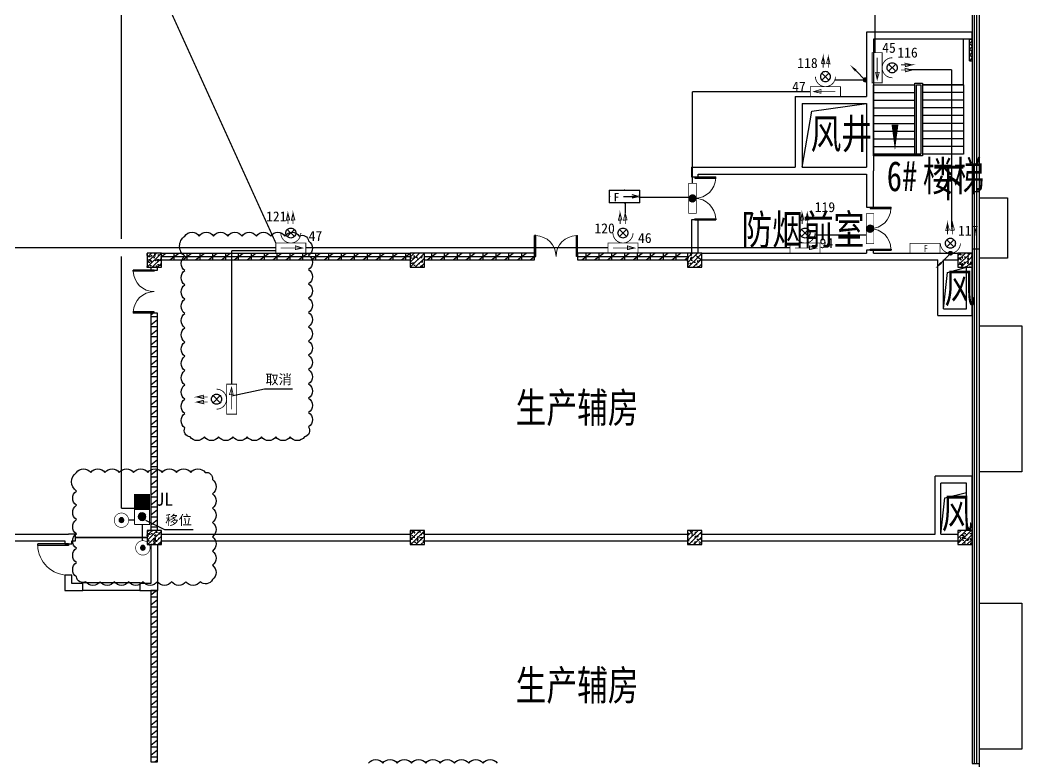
# Model space of a CAD drawing. Header units: millimetres. Extents: x -633009578 to 5705885, y -633235091 to 2571734.
# Drawn here: x 3130629 to 3165660, y 1886350 to 1912298 of the extents above; entities that cross this region are included whole.
import ezdxf
from ezdxf.enums import TextEntityAlignment as Align

# ---------------------------------------------------------------- set-up
doc = ezdxf.new("R2010")
doc.units = ezdxf.units.MM
doc.header["$LTSCALE"] = 1000
doc.header["$MEASUREMENT"] = 0
doc.linetypes.add('__DASH', pattern=[0.35, 0.25, -0.1])
doc.linetypes.add('DASH', pattern=[0.35, 0.25, -0.1])
doc.layers.get('0').update_dxf_attribs({"color": 9})
for name, color, linetype in [('000000000000电气', 7, 'Continuous'), ('A-COLUM(柱)', 255, 'Continuous'), ('A-DOOR(门）', 4, 'Continuous'), ('A-F-AREA(计算)', 5, 'Continuous'), ('A-FLOR(看线)', 8, 'Continuous'), ('A-HATH(填充)', 8, 'Continuous'), ('A-OTHER(其它)', 192, 'Continuous'), ('A-STAR(楼梯)', 51, 'Continuous'), ('A-TEXT(房间)', 243, 'Continuous'), ('A-WALL(墙)', 255, 'Continuous'), ('A-WINDOW（窗）', 4, 'Continuous'), ('DIM_SYMB', 3, 'Continuous'), ('PUB_TEXT', 7, 'Continuous'), ('电-弱电平面-箭头', 3, 'Continuous'), ('电-强电平面-标注', 3, 'Continuous'), ('电-强电平面-线缆', 3, 'Continuous'), ('设备-照明', 3, 'Continuous')]:
    doc.layers.add(name, color=color, linetype=linetype)
doc.styles.add('_TCH', font='simhei.ttf', dxfattribs={"width": 0.75, "bigfont": 'hztxt.shx'})
doc.styles.add('_TCH_DIM', font='simhei.ttf', dxfattribs={"width": 0.8, "bigfont": 'hztxt.shx'})
doc.styles.add('_TEL_DIM', font='simhei.ttf', dxfattribs={"height": 3.5, "bigfont": 'HZTXT'})
doc.styles.add('ELEC-DIM', font='simhei.ttf')
doc.styles.add('IDQSTYLE', font='simhei.ttf', dxfattribs={"width": 0.707, "bigfont": 'hztxt.shx'})
doc.styles.get("Standard").update_dxf_attribs({"font": 'simhei.ttf', "bigfont": 'hztxt.shx'})
doc.styles.add('宋体', font='simhei.ttf')
pattern_1 = [(0, (597621.4751960391, 677977.5160347573), (0, 350), []), (37.875, (598021.4751960391, 677977.5160347573), (-169.61527734408, 218.0766567528281), []), (90, (598021.4751960391, 677977.5160347573), (-450, 2.755455298081545e-14), [])]

# ---------------------------------------------------------------- blocks, each defined once
blk = doc.blocks.new('HC000078')
at = {"color": 0, "linetype": 'Continuous', "const_width": 0.2}
for points in [[(-3.750000000000028, 1.25), (3.75, 1.25), (3.75, -1.25), (-3.750000000000028, -1.25), (-3.750000000000028, 1.25)], [(2.5, 0), (-2.500000000000028, 0)]]:
    blk.add_lwpolyline(points, dxfattribs=at)
blk.add_lwpolyline([(2.917016710174721, 0), (1.120131515022848, 0.3984556212736834), (1.120131515022848, -0.539087017017323)], close=True, dxfattribs=at)
at = {"color": 0, "style": 'IDQSTYLE', "width": 0.7}
blk.add_attdef('PSFHATT', (5.75, -1.25), '', height=2.5, dxfattribs=at)
blk = doc.blocks.new('HC000064')
at = {"color": 0, "linetype": 'Continuous'}
for p, q in [((-0.8838834764831063, -0.8838834764831063), (0.8838834764831063, 0.8838834764831063)), ((-0.8838834764830494, 0.8838834764831063), (0.8838834764831631, -0.8838834764831063))]:
    blk.add_line(p, q, dxfattribs=at)
at = {"color": 0, "linetype": 'Continuous', "const_width": 0.2}
blk.add_lwpolyline([(5.710751695749348e-14, 2.499999999999886, 0.1989123673796647), (-1.767766952966326, 1.767766952966327, 0.1989123673796613), (-2.5, 1.951292859901378e-16, 0.1989123673796761), (-1.767766952966326, -1.76776695296644, 0.1989123673796782), (5.594010226827932e-14, -2.500000000000227)], format="xyb", dxfattribs=at)
for points in [[(2.226896073527712, 0.5659208660671311), (5.003498004369476, 0.5624686703930024), (3.296463286048663, 1.009912150058199), (3.185957433181557, 0.1260038671447887), (5.003498004369476, 0.5624686703930024)], [(2.224443767981995, -0.721123763554715), (5.001045698823816, -0.7245759592289005), (3.294010980502946, -0.2771324795636474), (3.18350512763584, -1.161040762477114), (5.001045698823816, -0.7245759592289005)]]:
    blk.add_lwpolyline(points, dxfattribs=at)
at = {"color": 0, "linetype": 'Continuous'}
for centre, radius, start, end in [((1.199040866595169e-14, -7.105427357601002e-14), 1.250000000000069, 135.0000000000036, 179.9999999999968), ((-2.259303855112194e-14, -1.740829702612245e-13), 1.250000000000117, 89.99999999999898, 134.9999999999991), ((-9.10937991704941e-14, -1.740829702612245e-13), 1.250000000000117, 45.00000000000085, 89.99999999999582), ((-1.252331571777177e-13, -7.088774012231625e-14), 1.250000000000068, 3.249254662582951e-12, 44.99999999999639), ((-2.284838984678572e-13, -5.684341886080801e-14), 1.250000000000172, 315.0000000000093, 2.605510395054555e-12), ((-2.264854970235319e-14, -5.695444116327053e-14), 1.250000000000034, 179.9999999999974, 225.0000000000007), ((-2.270406085358445e-14, -1.338928967697939e-13), 1.24999999999998, 224.9999999999983, 270.000000000001), ((-9.131584377541913e-14, 3.996802888650564e-15), 1.250000000000118, 270.0000000000042, 315.0000000000028)]:
    blk.add_arc(centre, radius, start, end, dxfattribs=at)
at = {"color": 0, "style": 'IDQSTYLE', "width": 0.7}
blk.add_attdef('PSFHATT', (7.003498004369476, -2.500000010000227), '', height=2.5, dxfattribs=at)
blk = doc.blocks.new('*X118')
at = {"color": 0, "linetype": 'Continuous'}
for p, q in [((279.6093350358959, 223.0407925409721), (280.9478239213746, 224.3792814264508)), ((279.6227829512929, 223.3370831688437), (280.6515332934888, 224.3658335110396)), ((279.6511091444202, 222.7997239370217), (281.1888925253249, 224.3375073179265)), ((279.7280550816477, 222.5938271617747), (281.3947893005719, 224.2605613806989)), ((279.7925730165214, 223.7897159465469), (280.1989005157282, 224.1960434457536)), ((279.8323224122641, 222.4152517799165), (281.5733646824301, 224.1562940500824)), ((279.960458729053, 222.2605453842307), (281.7280710781159, 224.0281577332937)), ((280.1113752959016, 222.1286192386046), (281.8599972237337, 223.8772411664368)), ((280.2858431100155, 222.020244340244), (281.9683721221114, 223.7027733523398)), ((280.4868434366447, 221.9384019543985), (282.0502145079389, 223.5017730256928)), ((280.7212278995912, 221.8899437048705), (282.0986727574656, 223.2673885627449)), ((281.0058032732674, 221.891676366072), (282.0969400962746, 222.9828131890793)), ((281.4082737989092, 222.0113041792392), (281.9773122830819, 222.5803426634118))]:
    blk.add_line(p, q, dxfattribs=at)
blk = doc.blocks.new('HC000083')
at = {"color": 0, "linetype": 'Continuous', "const_width": 0.2}
blk.add_lwpolyline([(-5, 1.25), (-5, -1.250000000000057), (5.000000000000057, -1.250000000000057), (5.000000000000057, 1.25), (-5, 1.25)], dxfattribs=at)
blk.add_lwpolyline([(-1.25, -6.89688106980167e-17, 0.1989123673796731), (-0.8838834764831631, -0.88388347648322, 0.1989123673796706), (5.611420480838656e-14, -1.250000000000057, 0.198912367379652), (0.8838834764832768, -0.88388347648322, 0.1989123673796278), (1.25, 0, 0.1989123673796504), (0.88388347648322, 0.8838834764830494, 0.1989123673796686), (5.680893445545904e-14, 1.25, 0.1989123673796706), (-0.883883476483163, 0.8838834764831632, 0.1989123673796553)], format="xyb", close=True, dxfattribs=at)
at = {"color": 0, "linetype": 'Continuous'}
blk.add_blockref('*X118', (-280.8559544658493, -223.1326619964974), dxfattribs=at)
at = {"color": 0, "style": 'IDQSTYLE', "width": 0.7}
blk.add_attdef('PSFHATT', (7.000000000000057, -1.250000010000057), '', height=2.5, dxfattribs=at)
blk = doc.blocks.new('$equip_U$00000097(PC-20190719OMEG)')
h = blk.add_hatch()
h.set_pattern_fill('ANGLE', color=3, scale=0.25)
h.set_pattern_definition([(0, (-95.90287843095575, -36.03268988946184), (0, 0.873125), [0.635, -0.238125]), (90, (-95.90287843095575, -36.03268988946184), (-0.873125, 5.346348682527664e-17), [0.635, -0.238125])])
h.paths.add_polyline_path([(-0.6530363404890522, 0.00859680310350086), (-0.3650363404885866, -0.06340319689661555), (-0.3650363404885866, 0.08059680310361728)])
at = {"color": 3}
for p, q in [((-0.7199999999938882, 0.2999999999974534), (-0.7199999999938882, -0.2999999999974534)), ((0.7200000000011642, 0.2999999999974534), (-0.7199999999938882, 0.2999999999974534)), ((-0.7078247590179672, 0.08059680310361728), (-0.7078247590179672, -0.06340319689661555)), ((-0.6530363404890522, 0.00859680310350086), (-0.3650363404885866, 0.08059680310361728)), ((-0.3650363404885866, -0.06340319689661555), (-0.6530363404890522, 0.00859680310350086)), ((0.05609875861409819, 0.00859680310350086), (-0.6050363404938253, 0.00859680310350086)), ((0.7200000000011642, -0.2999999999974534), (0.7200000000011642, 0.2999999999974534)), ((-0.7199999999938882, -0.2999999999974534), (0.7200000000011642, -0.2999999999974534))]:
    blk.add_line(p, q, dxfattribs=at)
at = {"color": 3, "const_width": 0.04}
blk.add_lwpolyline([(-0.7199999999938882, 0.2999999999974534), (-0.7199999999938882, -0.2999999999974534), (0.7200000000011642, -0.2999999999974534), (0.7200000000011642, 0.2999999999974534), (-0.7199999999938882, 0.2999999999974534), (-0.7199999999938882, -0.2999999999974534)], dxfattribs=at)
for p in [(0, 0.2999999999974534), (-0.7199999999938882, -1.818989403545856e-12), (-7.619048119522631e-06, -0.3000099999972008), (0.7200000000011642, -1.818989403545856e-12)]:
    blk.add_point(p)
at = {"color": 7, "style": '_TEL_DIM', "flags": 1}
for tag in ['REMARK', 'A']:
    blk.add_attdef(tag, text='', height=2.5e-05, dxfattribs=at).set_placement((0, 0), align=Align.MIDDLE_CENTER)
at = {"color": 3, "style": '_TEL_DIM'}
blk.add_attdef('F', text='', height=0.4, dxfattribs=at).set_placement((0.3836356056344812, -0.03004351179515652), align=Align.MIDDLE_CENTER)
at = {"color": 7, "style": '_TEL_DIM'}
blk.add_attdef('$TEXT$', text='', height=2.5e-05, dxfattribs=at).set_placement((0.3836356056344812, -0.03004351179333753), align=Align.MIDDLE_CENTER)
blk = doc.blocks.new('HC000080')
at = {"color": 0, "linetype": 'Continuous', "const_width": 0.2}
blk.add_lwpolyline([(-3.75, 1.25), (3.75, 1.25), (3.75, -1.25), (-3.75, -1.25), (-3.75, 1.25)], dxfattribs=at)
at = {"color": 0, "style": 'IDQSTYLE', "width": 0.7}
for tag, p in [('E', (-0.3130491551307273, -0.8903283460458624)), ('PSFHATT', (5.75, -1.25))]:
    blk.add_attdef(tag, p, '', height=1.715220417977644, dxfattribs=at)
blk = doc.blocks.new('*X3')
at = {"color": 0, "linetype": 'Continuous'}
for p, q in [((192.587376364835, 446.7215535232801), (193.8713933576327, 448.0055705160779)), ((192.6509968705344, 446.3609099602676), (194.2320369206452, 447.9419500103785)), ((192.6864539319484, 447.2448951591055), (193.3480517218074, 447.9064929489645)), ((192.7889704286661, 446.0746194496875), (194.5183274312254, 447.8039764522467)), ((192.9823694457329, 445.8437543980423), (194.7491924828706, 447.61057743518)), ((193.2275231399996, 445.664644023597), (194.9283028573159, 447.3654237409133)), ((193.5311577474, 445.5440145622856), (195.0489323186273, 447.0617891335129)), ((193.9202347052458, 445.5088274514194), (195.0841194294935, 446.6727121756671)), ((194.6075199946775, 445.7718486721392), (194.8210982087737, 445.9854268862354))]:
    blk.add_line(p, q, dxfattribs=at)
blk = doc.blocks.new('HC001442')
at = {"color": 0, "linetype": 'Continuous'}
blk.add_line((2.614797267597169e-12, -0.0577611932696982), (-3.1054929004722, -3.232738715066034), dxfattribs=at)
blk.add_lwpolyline([(-3.1054929004722, -3.232738715066034, 0.8, 0, 0), (-5.057392361375946, -5.119309791709952, 0, 0, 0)], format="xyseb", dxfattribs=at)
blk.add_circle((0, 0), 0.625, dxfattribs=at)
at = {"color": 0, "linetype": 'Continuous', "xscale": 0.5, "yscale": 0.5, "zscale": 0.5}
blk.add_blockref('*X3', (-96.91845018383279, -223.3780232566237), dxfattribs=at)
at = {"color": 0, "style": 'IDQSTYLE', "width": 0.7}
blk.add_attdef('PSFHATT', (2.62500001, -5.119309791709952), '', height=2.5, dxfattribs=at)
blk = doc.blocks.new('*X287')
at = {"color": 0, "linetype": 'Continuous'}
for p, q in [((236.0206220574499, 320.0249076624117), (237.378127662451, 321.3824132674129)), ((236.0683141725853, 320.496863846259), (236.9061714786037, 321.3347211522775)), ((236.1016244846389, 319.6816460208888), (237.721389303974, 321.3014108402239)), ((236.2512206413302, 319.4069781088681), (237.9960572159946, 321.1518146835326)), ((236.4546819671401, 319.1861753659661), (238.2168599588967, 320.9483533577227)), ((236.710333914097, 319.0175632442111), (238.3854720806517, 320.6927014107658)), ((237.0274190887965, 318.9103843501987), (238.4926509746641, 320.3756162360663)), ((237.4411960024395, 318.8998971951298), (238.503138129733, 319.9618393224233))]:
    blk.add_line(p, q, dxfattribs=at)
blk = doc.blocks.new('*X288')
at = {"color": 0, "linetype": 'Continuous'}
for p, q in [((234.7655414724513, 317.9212989399893), (239.3433150387835, 322.4990725063215)), ((234.7655414724513, 318.3455630087012), (238.9190509700716, 322.4990725063215)), ((234.7655414724513, 318.7698270774131), (238.4947869013596, 322.4990725063215)), ((234.7655414724513, 319.1940911461251), (238.0705228326477, 322.4990725063215)), ((234.7655414724513, 319.618355214837), (237.6462587639358, 322.4990725063215)), ((234.7655414724513, 320.0426192835489), (237.2219946952239, 322.4990725063215)), ((234.7655414724513, 320.4668833522609), (236.797730626512, 322.4990725063215)), ((234.7655414724513, 320.8911474209728), (236.3734665578, 322.4990725063215)), ((234.7655414724513, 321.3154114896847), (235.9492024890881, 322.4990725063215)), ((234.7655414724513, 321.7396755583966), (235.5249384203761, 322.4990725063215)), ((234.7655414724513, 322.1639396271086), (235.1006743516642, 322.4990725063215)), ((234.7675791074955, 317.4990725063215), (239.7655414724513, 322.4970348712774)), ((235.1918431762074, 317.4990725063215), (239.7655414724513, 322.0727708025654)), ((235.6161072449193, 317.4990725063215), (239.7655414724513, 321.6485067338535)), ((236.0403713136312, 317.4990725063215), (239.7655414724513, 321.2242426651416)), ((236.4646353823431, 317.4990725063215), (239.7655414724513, 320.7999785964296)), ((236.8888994510551, 317.4990725063215), (239.7655414724513, 320.3757145277177)), ((237.313163519767, 317.4990725063215), (239.7655414724513, 319.9514504590058)), ((237.7374275884789, 317.4990725063215), (239.7655414724513, 319.5271863902939)), ((238.1616916571909, 317.4990725063215), (239.7655414724513, 319.1029223215819)), ((238.5859557259028, 317.4990725063215), (239.7655414724513, 318.67865825287)), ((239.0102197946147, 317.4990725063215), (239.7655414724513, 318.2543941841581)), ((239.4344838633266, 317.4990725063215), (239.7655414724513, 317.8301301154461))]:
    blk.add_line(p, q, dxfattribs=at)
blk = doc.blocks.new('HC000436')
at = {"color": 0, "linetype": 'Continuous'}
blk.add_line((-2.5, 0), (2.5, 0), dxfattribs=at)
at = {"color": 0, "linetype": 'Continuous', "const_width": 0.3}
for points in [[(2.5, 0), (2.5, 5), (-2.5, 5), (-2.5, 0)], [(-2.5, 0), (-2.5, -5), (2.5, -5)], [(2.5, -5), (2.5, 0)]]:
    blk.add_lwpolyline(points, dxfattribs=at)
at = {"color": 0, "linetype": 'Continuous'}
blk.add_circle((0, -2.361578653910044), 1.25, dxfattribs=at)
at = {"color": 0, "linetype": 'Continuous', "rotation": 180}
blk.add_blockref('*X288', (237.2655414724512, 322.4990725063214), dxfattribs=at)
at = {"color": 0, "linetype": 'Continuous'}
blk.add_blockref('*X287', (-237.2655414724513, -322.4990725063215), dxfattribs=at)
at = {"color": 0, "style": 'IDQSTYLE', "width": 0.7}
blk.add_attdef('PSFHATT', (4.5, -5), '', height=2.5, dxfattribs=at)
blk = doc.blocks.new('*X290')
at = {"color": 0, "linetype": 'Continuous'}
for p, q in [((345.9396703441159, 231.3883717918953), (346.8559364392781, 232.3046378870575)), ((346.0001760270881, 231.8731415435793), (346.371166687594, 232.2441322040853)), ((346.06646209552, 231.0908994745874), (347.153408756586, 232.1778461356533)), ((346.2827710366403, 230.8829443469958), (347.3613638841776, 231.961537194533)), ((346.5911216184944, 230.7670308601379), (347.4772773710355, 231.653186612679)), ((347.1377250094184, 230.88937018235), (347.3549380488233, 231.1065832217549))]:
    blk.add_line(p, q, dxfattribs=at)
blk = doc.blocks.new('HC000448')
at = {"color": 0, "linetype": 'Continuous', "const_width": 0.2000000000000002}
blk.add_lwpolyline([(-2.377408307652388, 0, 1), (2.422591692347567, 0, 1)], format="xyb", close=True, dxfattribs=at)
at = {"color": 0, "linetype": 'Continuous'}
blk.add_circle((0, 0), 0.7803404143294566, dxfattribs=at)
blk.add_blockref('*X290', (-346.7053415061296, -231.5389667250438), dxfattribs=at)
at = {"color": 0, "style": 'IDQSTYLE', "width": 0.7}
blk.add_attdef('PSFHATT', (4.422591702347566, -2.400000009999977), '', height=2.5, dxfattribs=at)
blk = doc.blocks.new('*X130')
at = {"color": 0, "linetype": 'Continuous'}
for p, q in [((192.587376364835, 446.7215535232801), (193.8713933576327, 448.0055705160779)), ((192.6509968705344, 446.3609099602676), (194.2320369206452, 447.9419500103785)), ((192.6864539319484, 447.2448951591055), (193.3480517218074, 447.9064929489645)), ((192.7889704286661, 446.0746194496875), (194.5183274312254, 447.8039764522467)), ((192.9823694457329, 445.8437543980423), (194.7491924828706, 447.61057743518)), ((193.2275231399996, 445.664644023597), (194.9283028573159, 447.3654237409133)), ((193.5311577474, 445.5440145622856), (195.0489323186273, 447.0617891335129)), ((193.9202347052458, 445.5088274514194), (195.0841194294935, 446.6727121756671)), ((194.6075199946775, 445.7718486721392), (194.8210982087737, 445.9854268862354))]:
    blk.add_line(p, q, dxfattribs=at)
blk = doc.blocks.new('HC001441')
at = {"color": 0, "linetype": 'Continuous'}
blk.add_line((0, -0.05776119327242668), (3.105492900474815, 3.117216328523909), dxfattribs=at)
blk.add_lwpolyline([(3.105492900474815, 3.117216328523909, 0.8, 0, 0), (5.057392361378561, 5.003787405167827, 0, 0, 0)], format="xyseb", dxfattribs=at)
blk.add_circle((0, 0), 0.625, dxfattribs=at)
at = {"color": 0, "linetype": 'Continuous', "xscale": 0.5, "yscale": 0.5, "zscale": 0.5}
blk.add_blockref('*X130', (-96.91845018383279, -223.3780232566237), dxfattribs=at)
at = {"color": 0, "style": 'IDQSTYLE', "width": 0.7}
blk.add_attdef('PSFHATT', (7.057392361378561, -0.62500001), '', height=2.5, dxfattribs=at)
blk = doc.blocks.new('$DorLib2D$00000213')
at = {"color": 0, "linetype": 'DASH', "const_width": 0.02}
blk.add_lwpolyline([(0.5, 3.552713678800501e-15), (-0.5, 3.552713678800501e-15)], dxfattribs=at)
blk = doc.blocks.new('$DorLib2D$00000002')
for p, q in [((-0.5, -5.684341886080802e-17), (-0.5000000000000007, 0.4875)), ((-0.4750000000000007, 0.4875), (-0.5000000000000007, 0.4875)), ((-0.475, -2.842170943040401e-17), (-0.4750000000000007, 0.4875)), ((0.475, -2.842170943040401e-17), (0.4750000000000007, 0.4875)), ((0.4750000000000007, 0.4875), (0.5000000000000007, 0.4875)), ((0.5, -5.684341886080802e-17), (0.5000000000000007, 0.4875)), ((-0.5, -5.684341886080802e-17), (-0.475, -2.842170943040401e-17)), ((0.5, -5.684341886080802e-17), (0.475, -2.842170943040401e-17))]:
    blk.add_line(p, q)
at = {"lineweight": 13}
for centre, start, end in [((-0.4875, -4.263256414560601e-17), 0, 88.53071641864632), ((0.4875, -4.263256414560601e-17), 91.4692835813537, 180)]:
    blk.add_arc(centre, 0.4875, start, end, dxfattribs=at)
blk = doc.blocks.new('$DorLib2D$00000001')
for p, q in [((0.45, 0.9750000000000001), (0.5000000000000002, 0.9750000000000001)), ((0.45, 0), (0.45, 0.9750000000000001)), ((0.5, 0), (0.5, 0.9750000000000001)), ((0.5, 0), (0.45, 0))]:
    blk.add_line(p, q)
at = {"lineweight": 13}
blk.add_arc((0.475, 0), 0.975, 91.4692835813538, 180, dxfattribs=at)
blk = doc.blocks.new('$DorLib2D$00000136')
at = {"color": 0, "linetype": 'DASH'}
blk.add_line((0.5074999999959537, 0.6666666666674388), (-0.507500000003974, 0.666666666667382), dxfattribs=at)
at = {"color": 0, "linetype": 'Continuous'}
blk.add_line((-0.5000000000040377, -0.4999999999982236), (0.4999999999959623, -0.4999999999981668), dxfattribs=at)
blk = doc.blocks.new('$TCHSYS$WIN2D')
for p, q in [((-0.5, 0.5), (0.5, 0.5)), ((-0.5, 0.5), (-0.4999999999999999, -0.5)), ((0.5, 0.5), (0.4999999999999998, -0.5)), ((0.5, 0.1666666666666666), (-0.5, 0.1666666666666666)), ((0.5, -0.1666666666666667), (-0.5, -0.1666666666666667)), ((-0.4999999999999999, -0.5), (0.5, -0.5))]:
    blk.add_line(p, q)
blk = doc.blocks.new('_FZH')
h = blk.add_hatch()
h.set_pattern_fill('钢筋混凝土', color=256, scale=0.1, style=0)
h.set_pattern_definition([(45, (0, 0), (-0.1767766952966369, 0.1767766952966369), []), (50, (0, 0), (0.7172601826007535, -0.06275213498259512), [0.07500000000000001, -0.8250000000000001]), (355, (0, 0), (-0.138751333613, 0.7521921337000119), [0.06, -0.66]), (100.4514, (0.05977168000000001, -0.00522934), (0.5785093817140216, 0.6894395420609536), [0.06374019, -0.701142112]), (46.1842, (0, 0.2), (1.067241048625645, -0.1655190143290181), [0.1125, -1.2375]), (96.6356, (0.088936745, 0.186206693), (0.9346627055487033, 0.9741178709004418), [0.095610288, -1.051713]), (351.1842, (0, 0.2), (0.9346619451336272, 0.9741186009253247), [0.09000000000000001, -0.9900000000000001]), (21, (0.1, 0.15), (0.5969070521184617, -0.4026188906653388), [0.07500000000000001, -0.8250000000000001]), (326, (0.1, 0.15), (0.2433153319215824, 0.7251500450468529), [0.06, -0.66]), (71.4514, (0.149742233, 0.116448394), (0.84022262858149, 0.3225304967099524), [0.06374019, -0.701142112]), (37.50000000000001, (0, 0), (0.01215985531729062, 0.3328938538313115), [0, -0.652, 0, -0.67, 0, -0.6625000000000001]), (7.499999999999999, (0, 0), (0.2630695374421486, 0.3944117118823603), [0, -0.382, 0, -0.637, 0, -0.2525]), (-32.5, (-0.223, 0), (0.533822436172409, -0.02255487173437976), [0, -0.25, 0, -0.78, 0, -1.035]), (-42.5, (-0.323, 0), (0.5831861693423862, 0.1001049823323177), [0, -0.325, 0, -0.518, 0, -0.735])])
h.paths.add_polyline_path([(-0.5, -0.5), (0.5, -0.5), (0.5, 0.5), (-0.5, 0.5)])
blk.add_lwpolyline([(-0.5, -0.5), (0.5, -0.5), (0.5, 0.5), (-0.5, 0.5)], close=True)

msp = doc.modelspace()

# ---------------------------------------------------------------- hatches: boundary and pattern name
at = {"layer": 'A-HATH(填充)'}
h = msp.add_hatch(dxfattribs=at)
h.set_pattern_fill('多孔材料', color=256, scale=50, style=0)
h.set_pattern_definition([(45, (597721.4751960391, 677977.5160347573), (-100.0001016555733, 100.0001016555733), []), (135, (597721.4751960391, 677977.5160347573), (-100.0001016555733, -100.0001016555733), [])])
h.paths.add_polyline_path([(3163919.994030141, 1910874.596921526), (3163919.994030141, 1911634.596922356), (3163819.994030141, 1911634.596922356), (3163819.994030141, 1910874.596921526)])
h = msp.add_hatch(dxfattribs=at)
h.set_pattern_fill('空心砖', color=256, scale=100, style=0)
h.set_pattern_definition(pattern_1)
h.paths.add_polyline_path([(3144269.994031749, 1903909.596922424), (3144269.994031749, 1904149.596922424), (3135569.994031749, 1904149.596922421), (3135569.994031749, 1903909.596922421)])
h = msp.add_hatch(dxfattribs=at)
h.set_pattern_fill('空心砖', color=256, scale=100, style=0)
h.set_pattern_definition(pattern_1)
h.paths.add_polyline_path([(3144769.994031749, 1904149.596922424), (3144769.994031749, 1903909.596922423), (3148619.994031996, 1903909.596922396), (3148619.994031996, 1904149.596922447)])
h = msp.add_hatch(dxfattribs=at)
h.set_pattern_fill('空心砖', color=256, scale=100, style=0)
h.set_pattern_definition(pattern_1)
h.paths.add_polyline_path([(3153969.994031749, 1904149.596922424), (3150119.994031996, 1904149.596922447), (3150119.994031996, 1903909.596922396), (3153969.994031749, 1903909.596922424)])
h = msp.add_hatch(dxfattribs=at)
h.set_pattern_fill('空心砖', color=256, scale=100, style=0)
h.set_pattern_definition(pattern_1)
h.paths.add_polyline_path([(3135439.994031776, 1903649.596922424), (3135199.994031773, 1903649.596922424), (3135199.994031773, 1903549.596922107), (3135439.994031777, 1903549.596922107)])
h = msp.add_hatch(dxfattribs=at)
h.set_pattern_fill('空心砖', color=256, scale=100, style=0)
h.set_pattern_definition(pattern_1)
h.paths.add_polyline_path([(3135199.994031774, 1894449.596922424), (3135439.994031774, 1894449.596922424), (3135439.994031777, 1902049.596922615), (3135199.994031773, 1902049.596922615)])
h = msp.add_hatch(dxfattribs=at)
h.set_pattern_fill('空心砖', color=256, scale=100, style=0)
h.set_pattern_definition(pattern_1)
h.paths.add_polyline_path([(3135199.994031749, 1892349.596922421), (3135199.994031714, 1886349.596922616), (3135439.994031714, 1886349.596922616), (3135439.994031749, 1892349.596922421)])

# ---------------------------------------------------------------- linework, layer by layer
at = {"layer": 'A-F-AREA(计算)'}
msp.add_lwpolyline([(3029879.971570265, 1991839.59697076), (3164159.971570265, 1991839.59697076), (3164159.971570265, 1855759.59697076), (3029879.971570265, 1855759.59697076)], close=True, dxfattribs=at)
at = {"layer": 'A-FLOR(看线)'}
for points in [[(3164159.994031749, 1906074.596922589), (3165159.994031751, 1906074.596922589), (3165159.994031752, 1903974.596922552), (3164159.994031751, 1903974.596922552)], [(3164159.994031747, 1901599.596922421), (3165659.994031748, 1901599.596922421), (3165659.99403175, 1896499.596922421), (3164159.994031749, 1896499.596922421)], [(3164159.994031747, 1891899.596922421), (3165659.994031749, 1891899.596922421), (3165659.994031751, 1886799.596922421), (3164159.994031749, 1886799.596922421)]]:
    msp.add_lwpolyline(points, dxfattribs=at)
at = {"layer": 'A-OTHER(其它)'}
for points in [[(3157969.994031391, 1907149.596922466), (3158314.438653043, 1909116.192656076), (3160229.994031415, 1909379.596922471)], [(3162919.994031676, 1902199.596922388), (3163059.220551515, 1903472.506868552), (3163719.994031749, 1903649.596922453)], [(3162819.994031731, 1894319.596922615), (3162959.22055157, 1895592.506868779), (3163719.994031804, 1895769.59692268)]]:
    msp.add_lwpolyline(points, dxfattribs=at)
at = {"layer": 'A-STAR(楼梯)'}
for p, q in [((3163619.994031415, 1911634.596922426), (3160469.994031415, 1911634.596922426)), ((3160469.994031415, 1911634.596922426), (3160469.994031415, 1910034.596922426)), ((3163619.994031415, 1910034.596922426), (3163619.994031415, 1911634.596922426)), ((3160469.994031415, 1907604.596922426), (3160469.994031415, 1910034.596922426)), ((3160469.994031415, 1910034.596922426), (3161909.994031292, 1910034.596922453)), ((3160469.994031415, 1910034.596922426), (3161909.994031293, 1910034.596922499)), ((3161909.994031415, 1907604.596922426), (3161909.994031389, 1910094.596922034)), ((3161909.994031389, 1910094.596922034), (3162179.994031341, 1910094.596922034)), ((3161969.994031415, 1907604.596922426), (3161969.994031415, 1910034.596922426)), ((3161969.994031415, 1907604.596922426), (3161969.994031389, 1910034.596922034)), ((3161969.994031389, 1910034.596922034), (3162119.994031341, 1910034.596922034)), ((3161969.994031399, 1910034.596922499), (3162119.994031221, 1910034.596922348)), ((3162119.994031415, 1910034.596922426), (3162119.994031415, 1907604.596922426)), ((3162119.994031341, 1910034.596922034), (3162119.994031341, 1907604.596922615)), ((3162179.994031341, 1910094.596922034), (3162179.994031341, 1907544.596922325)), ((3163619.994031415, 1910034.596922426), (3162179.99403132, 1910034.596922453)), ((3162179.99403132, 1910034.596922173), (3163619.994031415, 1910034.596922426)), ((3163619.994031415, 1910034.596922426), (3163619.994031415, 1907604.596922426)), ((3160469.994031415, 1909764.596922426), (3161909.994031296, 1909764.596922453)), ((3163619.994031415, 1909764.596922426), (3162179.99403132, 1909764.596922127)), ((3160469.994031415, 1909494.596922426), (3161909.994031299, 1909494.596922453)), ((3160469.994031415, 1909224.596922426), (3161909.994031302, 1909224.596922453)), ((3163619.994031415, 1909494.596922426), (3162179.99403132, 1909494.596922453)), ((3163619.994031415, 1909224.596922426), (3162179.99403132, 1909224.596922453)), ((3160469.994031415, 1908954.596922426), (3161909.994031304, 1908954.596922453)), ((3163619.994031415, 1908954.596922426), (3162179.99403132, 1908954.596922453)), ((3160469.994031415, 1908684.596922426), (3161909.994031307, 1908684.596922453)), ((3163619.994031415, 1908684.596922426), (3162179.99403132, 1908684.596922453)), ((3160469.994031415, 1908414.596922426), (3161909.99403131, 1908414.596922453)), ((3163619.994031415, 1908414.596922426), (3162179.99403132, 1908414.596922453)), ((3160469.994031415, 1908144.596922426), (3161909.994031313, 1908144.596922453)), ((3160469.994031415, 1907874.596922426), (3161909.994031316, 1907874.596922453)), ((3163619.994031415, 1908144.596922426), (3162179.99403132, 1908144.596922453)), ((3163619.994031415, 1907874.596922426), (3162179.99403132, 1907874.596922453)), ((3160469.994031415, 1907604.596922426), (3161877.47537931, 1907604.596922568)), ((3162119.994031341, 1907604.596922615), (3160469.994031415, 1907604.596922426)), ((3160469.994031415, 1907544.596922426), (3160469.994031415, 1907604.596922426)), ((3162179.994031341, 1907544.596922325), (3160469.994031415, 1907544.596922426)), ((3161877.47537931, 1907604.596922568), (3161909.994031318, 1907604.596922453)), ((3161909.994031318, 1907604.596922453), (3161969.994031415, 1907604.596922426)), ((3161909.994031415, 1907604.596922426), (3161969.994031415, 1907604.596922426)), ((3161969.994031415, 1907604.596922426), (3162119.994031415, 1907604.596922426)), ((3163619.994031415, 1907604.596922426), (3162179.99403132, 1907604.596922453))]:
    msp.add_line(p, q, dxfattribs=at)
at = {"layer": 'A-WALL(墙)'}
for p, q in [((3160229.994031415, 1911874.596922233), (3160229.994031415, 1909619.596922471)), ((3163919.994031749, 1911874.596922355), (3160229.994031415, 1911874.596922233)), ((3163919.994031749, 1911634.596922355), (3163919.994031749, 1911874.596922355)), ((3160469.994031213, 1911634.596922256), (3160469.994031415, 1909499.596922487)), ((3163919.994031749, 1911634.596922355), (3160469.994031213, 1911634.596922256)), ((3163819.994030141, 1910874.596921526), (3163819.994030141, 1911634.596922356)), ((3163819.994030141, 1911634.596922356), (3163919.994030141, 1911634.596922356)), ((3163919.994030141, 1910874.596921526), (3163919.994030141, 1911634.596922356)), ((3163819.994030141, 1910874.596921526), (3163919.994030141, 1910874.596921526)), ((3157729.994031508, 1909619.596922471), (3160229.994031415, 1909619.596922471)), ((3157729.994031508, 1909619.596922471), (3157729.994031508, 1907149.596922357)), ((3157969.994031502, 1909379.596922471), (3160229.99403141, 1909379.596922471)), ((3157969.994031502, 1909379.596922471), (3157969.994031502, 1907149.596922352)), ((3160229.99403141, 1909379.596922471), (3160229.99403141, 1907149.596922352)), ((3160469.994031415, 1909499.596922487), (3160469.994031415, 1907029.596922424)), ((3154099.994031827, 1907149.596922358), (3154099.994031764, 1906809.596923124)), ((3154099.994031827, 1907149.596922358), (3157729.994031508, 1907149.596922357)), ((3157969.994031502, 1907149.596922352), (3160229.99403141, 1907149.596922352)), ((3154099.994031764, 1906809.596923124), (3154339.994031737, 1906809.596923124)), ((3154339.994031737, 1906809.596923124), (3154339.994031827, 1906909.59692247)), ((3154339.994031827, 1906909.59692247), (3157849.994031413, 1906909.596922424)), ((3157849.994031413, 1906909.596922424), (3160229.994031488, 1906909.596922547)), ((3160229.994031488, 1906909.596922547), (3160229.994031533, 1905749.596922107)), ((3160469.994031221, 1905749.596922107), (3160469.994031415, 1907029.596922424)), ((3160229.994031533, 1905749.596922107), (3160469.994031221, 1905749.596922107)), ((3154339.994031737, 1905309.596922615), (3154099.994031725, 1905309.596922615)), ((3154099.994031725, 1905309.596922615), (3154099.994031749, 1904149.596922424)), ((3154339.994031827, 1904149.596922431), (3154339.994031737, 1905309.596922615)), ((3135569.994031, 1904149.596922439), (3144269.994031976, 1904149.596922455)), ((3148619.994031996, 1904149.596922447), (3144769.994031, 1904149.596922498)), ((3148619.994031996, 1903909.596922396), (3148619.994031996, 1904149.596922447)), ((3153969.994031749, 1904149.596922424), (3150119.994031996, 1904149.596922447)), ((3150119.994031996, 1904149.596922447), (3150119.994031996, 1903909.596922396)), ((3154469.994031977, 1904149.596922426), (3160229.994031488, 1904149.596922431)), ((3160469.994031174, 1904249.596922107), (3160229.994031533, 1904249.596922107)), ((3160229.994031533, 1904249.596922107), (3160229.994031488, 1904149.596922431)), ((3160469.994031326, 1904149.596922348), (3160469.994031174, 1904249.596922107)), ((3160469.994031326, 1904149.596922348), (3162819.994031749, 1904149.596922424)), ((3162819.994031749, 1904149.596922424), (3163419.994031749, 1904149.596922424)), ((3135199.994032328, 1903649.596922453), (3135199.994031773, 1903549.596922107)), ((3135439.994031777, 1903549.596922107), (3135439.994032202, 1903649.596922453)), ((3135569.994031, 1903909.596922433), (3144269.994031976, 1903909.596922417)), ((3144769.994031, 1903909.596922437), (3148619.994031996, 1903909.596922396)), ((3150119.994031996, 1903909.596922396), (3153969.994031749, 1903909.596922424)), ((3154469.994031977, 1903909.596922418), (3160349.994031415, 1903909.596922424)), ((3160349.994031415, 1903909.596922424), (3162719.994031676, 1903909.596922381)), ((3162719.994031676, 1901959.596922406), (3162719.994031676, 1903909.596922381)), ((3162919.994031676, 1902199.596922388), (3162919.994031676, 1903909.596922615)), ((3162919.994031676, 1903909.596922615), (3163419.994031749, 1903909.596922424)), ((3163719.994031927, 1902199.596922388), (3163719.994031749, 1903649.596922453)), ((3163919.994031676, 1901959.596922406), (3163919.994031866, 1903649.596922453)), ((3135199.994031773, 1903549.596922107), (3135439.994031777, 1903549.596922107)), ((3162919.994031676, 1902199.596922388), (3163719.994031927, 1902199.596922388)), ((3135439.994031777, 1902049.596922615), (3135199.994031773, 1902049.596922615)), ((3135199.994031773, 1902049.596922615), (3135199.994031762, 1894449.596922453)), ((3135439.994031769, 1894449.596922453), (3135439.994031777, 1902049.596922615)), ((3162719.994031676, 1901959.596922406), (3163919.994031676, 1901959.596922406)), ((3162619.994031725, 1894319.596922395), (3162619.994031725, 1896339.596922422)), ((3163919.994031751, 1896339.596922422), (3162619.994031725, 1896339.596922422)), ((3163919.994031889, 1894449.596922453), (3163919.994031751, 1896339.596922422)), ((3162819.994031728, 1894319.596922732), (3162819.994031728, 1896099.596922434)), ((3163719.994031746, 1896099.596922434), (3162819.994031728, 1896099.596922434)), ((3163719.994031922, 1894449.596922453), (3163719.994031746, 1896099.596922434)), ((3126369.994031977, 1894319.596922484), (3132319.994031749, 1894319.596922424)), ((3132569.994031996, 1894319.59692243), (3132319.994031749, 1894319.596922424)), ((3132569.994031997, 1894079.59692239), (3132569.994031996, 1894319.59692243)), ((3135569.994031976, 1894319.596922465), (3144269.994031976, 1894319.596922432)), ((3144769.994031977, 1894319.596922422), (3153969.994031977, 1894319.596922455)), ((3154469.994031977, 1894319.59692244), (3162619.994031725, 1894319.596922395)), ((3162819.994031728, 1894319.596922732), (3163419.994031749, 1894319.596922424)), ((3126369.994031977, 1894079.596922412), (3132199.994031758, 1894079.596922405)), ((3132199.994031758, 1894079.596922405), (3132199.99403171, 1893979.596922107)), ((3132199.99403171, 1893979.596922107), (3132439.994031813, 1893979.596922107)), ((3132439.994031758, 1894079.596922453), (3132569.994031997, 1894079.59692239)), ((3132439.994031813, 1893979.596922107), (3132439.994031758, 1894079.596922453)), ((3135199.99403163, 1893949.596922453), (3135199.994031695, 1892589.596922345)), ((3135439.994031745, 1893949.596922453), (3135439.994031694, 1892349.596922436)), ((3135569.994031977, 1894079.596922378), (3144269.994031977, 1894079.596922444)), ((3144769.994031977, 1894079.596922422), (3153969.994031977, 1894079.596922449)), ((3154469.994031977, 1894079.596922453), (3162719.994031749, 1894079.596922424)), ((3162719.994031749, 1894079.596922424), (3163419.994031749, 1894079.596922424)), ((3132439.994031813, 1892879.596922107), (3132199.99403171, 1892879.596922107)), ((3132199.99403171, 1892879.596922107), (3132199.994031758, 1892349.596922436)), ((3132439.994031757, 1892589.596922345), (3132439.994031813, 1892879.596922107)), ((3132819.994031997, 1892589.596922365), (3132439.994031757, 1892589.596922345)), ((3132819.994031997, 1892349.596922414), (3132819.994031997, 1892589.596922365)), ((3135199.994031695, 1892589.596922345), (3134819.994031996, 1892589.596922365)), ((3134819.994031996, 1892589.596922365), (3134819.994031996, 1892349.596922414)), ((3132199.994031758, 1892349.596922436), (3132819.994031997, 1892349.596922414)), ((3134819.994031996, 1892349.596922414), (3135439.994031694, 1892349.596922436)), ((3135199.994031749, 1892349.596922421), (3135199.994031714, 1886349.596922616)), ((3135439.994031749, 1892349.596922421), (3135199.994031749, 1892349.596922421)), ((3135439.994031714, 1886349.596922616), (3135439.994031749, 1892349.596922421)), ((3135199.994031714, 1886349.596922616), (3135439.994031714, 1886349.596922616))]:
    msp.add_line(p, q, dxfattribs=at)
at = {"layer": 'A-WINDOW（窗）'}
for p, q in [((3163919.994029847, 1906299.596922453), (3164159.994031749, 1906299.596922453)), ((3163919.994029847, 1904299.596922453), (3164159.994031749, 1904299.596922453))]:
    msp.add_line(p, q, dxfattribs=at)
at = {"layer": 'DIM_SYMB'}
msp.add_lwpolyline([(3162869.994031415, 1907469.596922426, 0, 0, 0), (3162869.994031415, 1910834.596922426, 0, 0, 0), (3161219.994031415, 1910834.596922426, 0, 0, 0), (3161219.994031415, 1907739.596922426, 0, 240.0000000000001, 0), (3161219.994031415, 1908639.596922426, 0, 0, 0)], format="xyseb", dxfattribs=at)
at = {"layer": '电-强电平面-线缆', "color": 1, "linetype": 'Continuous', "const_width": 45}
for points in [[(3160522, 1911153.466936688), (3160522, 1927546.5)], [(3134173, 1904634.441120134), (3134173, 1922728.903077573)], [(3135744.994031751, 1912933.499999984), (3139571.5, 1904499.596922432)], [(3161759.574804776, 1910565), (3163205.709112385, 1910565)], [(3163205.709112385, 1906804.342715235), (3163205.709112385, 1910565)], [(3159118.797551603, 1910203.999999165), (3160110.407465984, 1910203.999999166)], [(3154137.5, 1909794.596922471), (3158263.438124126, 1909794.596922471)], [(3154137.5, 1906584.596922815), (3154137.5, 1909794.596922471)], [(3163205.709112385, 1906143.046549938), (3163205.709112385, 1906829.445390569)], [(3163205.709112385, 1905687.218390987), (3163205.709112385, 1906373.617231617)], [(3152290.288418402, 1906092.5), (3154009.244031727, 1906092.5)], [(3151789.64851501, 1905548.549541058), (3151789.64851501, 1905906.578167757)], [(3163205.709112385, 1905065.261880608), (3163205.709112385, 1905751.660721239)], [(3158417.669499708, 1904778.33954408), (3160218.744031399, 1904778.33954408)], [(3126497.6, 1904334.441120134), (3139571.399999999, 1904334.441120134)], [(3140621.6, 1904334.441120134), (3151185.399999999, 1904334.441120134)], [(3152235.6, 1904334.441120134), (3157550, 1904334.441120134)], [(3134173, 1895223.404816531), (3134173, 1904034.441120134)]]:
    msp.add_lwpolyline(points, dxfattribs=at)
at = {"layer": '电-强电平面-线缆', "color": 8, "linetype": '__DASH', "const_width": 45}
for points in [[(3138024.994031719, 1899563.000000001), (3138024.994031719, 1904231)], [(3138024.994031719, 1904231), (3139571.5, 1904231)]]:
    msp.add_lwpolyline(points, dxfattribs=at)
at = {"layer": '电-强电平面-线缆', "color": 6, "linetype": 'ByBlock', "const_width": 45}
for points in [[(3134173, 1895223.404816531), (3134633.622780774, 1895223.404816531)], [(3134427.023548253, 1894811.638881894), (3134633.622780774, 1894811.638881894)], [(3134899.839319349, 1894653.569281112), (3134899.839319348, 1894087.902988232)]]:
    msp.add_lwpolyline(points, dxfattribs=at)
at = {"layer": '设备-照明', "color": 6}
for p, q in [((3138024.994031719, 1899154.455424896), (3139181.473493076, 1899395.812859406)), ((3139181.473493076, 1899395.812859406), (3140156.157522143, 1899395.812859406)), ((3135013.264482314, 1894802.178361122), (3135681.357427436, 1894477.881660586)), ((3135681.357427436, 1894477.881660586), (3136678.192870474, 1894477.881660586))]:
    msp.add_line(p, q, dxfattribs=at)
for points in [[(3136391.945050209, 1904744.377535514, -0.5206), (3136891.945050209, 1904744.377535514, -0.5206), (3137391.945050209, 1904744.377535514, -0.5206), (3137891.945050209, 1904744.377535514, -0.5206), (3138391.945050209, 1904744.377535514, -0.5206), (3138891.945050209, 1904744.377535514, -0.5206), (3139391.945050209, 1904744.377535514, -0.5206), (3139891.945050209, 1904744.377535514, -0.5206), (3140391.945050209, 1904744.377535514, -0.5206), (3140718.982993224, 1904571.415478528, -0.5206), (3140718.982993224, 1904071.415478528, -0.5206), (3140718.982993224, 1903571.415478528, -0.5206), (3140718.982993224, 1903071.415478528, -0.5206), (3140718.982993224, 1902571.415478528, -0.5206), (3140718.982993224, 1902071.415478528, -0.5206), (3140718.982993224, 1901571.415478528, -0.5206), (3140718.982993224, 1901071.415478528, -0.5206), (3140718.982993224, 1900571.415478528, -0.5206), (3140718.982993224, 1900071.415478528, -0.5206), (3140718.982993224, 1899571.415478528, -0.5206), (3140718.982993224, 1899071.415478528, -0.5206), (3140718.982993224, 1898571.415478528, -0.5206), (3140718.982993224, 1898071.415478528, -0.5206), (3140572.834689854, 1897717.563781899, -0.5206), (3140072.834689853, 1897717.563781899, -0.5206), (3139572.834689854, 1897717.563781899, -0.5206), (3139072.834689853, 1897717.563781899, -0.5206), (3138572.834689853, 1897717.563781899, -0.5206), (3138072.834689854, 1897717.563781899, -0.5206), (3137572.834689853, 1897717.563781899, -0.5206), (3137072.834689853, 1897717.563781899, -0.5206), (3136572.834689854, 1897717.563781899, -0.5206), (3136391.945050209, 1898036.674142255, -0.5206), (3136391.945050209, 1898536.674142255, -0.5206), (3136391.945050209, 1899036.674142255, -0.5206), (3136391.945050209, 1899536.674142255, -0.5206), (3136391.945050209, 1900036.674142255, -0.5206), (3136391.945050209, 1900536.674142255, -0.5206), (3136391.945050209, 1901036.674142255, -0.5206), (3136391.945050209, 1901536.674142255, -0.5206), (3136391.945050209, 1902036.674142255, -0.5206), (3136391.945050209, 1902536.674142255, -0.5206), (3136391.945050209, 1903036.674142255, -0.5206), (3136391.945050209, 1903536.674142255, -0.5206), (3136391.945050209, 1904036.674142255, -0.5206), (3136391.945050209, 1904744.377535514, -0.5206)], [(3132599.293280797, 1896472.399557321, -0.5206), (3133099.293280797, 1896472.399557321, -0.5206), (3133599.293280797, 1896472.399557321, -0.5206), (3134099.293280797, 1896472.399557321, -0.5206), (3134599.293280797, 1896472.399557321, -0.5206), (3135099.293280797, 1896472.399557321, -0.5206), (3135599.293280797, 1896472.399557321, -0.5206), (3136099.293280797, 1896472.399557321, -0.5206), (3136599.293280797, 1896472.399557321, -0.5206), (3137099.293280797, 1896472.399557321, -0.5206), (3137354.631972086, 1896227.738248609, -0.5206), (3137354.631972086, 1895727.738248609, -0.5206), (3137354.631972086, 1895227.738248609, -0.5206), (3137354.631972086, 1894727.738248609, -0.5206), (3137354.631972086, 1894227.738248609, -0.5206), (3137354.631972086, 1893727.738248609, -0.5206), (3137354.631972086, 1893227.738248609, -0.5206), (3137354.631972086, 1892727.738248609, -0.5206), (3136928.169802461, 1892654.200418234, -0.5206), (3136428.169802461, 1892654.200418234, -0.5206), (3135928.169802461, 1892654.200418234, -0.5206), (3135428.169802461, 1892654.200418234, -0.5206), (3134928.169802461, 1892654.200418234, -0.5206), (3134428.169802461, 1892654.200418234, -0.5206), (3133928.169802461, 1892654.200418234, -0.5206), (3133428.169802461, 1892654.200418234, -0.5206), (3132928.169802461, 1892654.200418234, -0.5206), (3132599.293280797, 1892825.323896571, -0.5206), (3132599.293280797, 1893325.323896571, -0.5206), (3132599.293280797, 1893825.323896571, -0.5206), (3132599.293280797, 1894325.323896571, -0.5206), (3132599.293280797, 1894825.323896571, -0.5206), (3132599.293280797, 1895325.323896571, -0.5206), (3132599.293280797, 1895825.323896571, -0.5206), (3132599.293280797, 1896472.399557321, -0.5206)]]:
    msp.add_lwpolyline(points, format="xyb", close=True, dxfattribs=at)
msp.add_lwpolyline([(3142815.833528277, 1886306.215489921, -0.5206), (3143315.833528277, 1886306.215489921, -0.5206), (3143815.833528277, 1886306.215489921, -0.5206), (3144315.833528277, 1886306.215489921, -0.5206), (3144815.833528277, 1886306.215489921, -0.5206), (3145315.833528277, 1886306.215489921, -0.5206), (3145815.833528277, 1886306.215489921, -0.5206), (3146315.833528277, 1886306.215489921, -0.5206), (3146815.833528277, 1886306.215489921, -0.5206), (3147315.833528277, 1886306.215489921, -0.5206)], format="xyb", dxfattribs=at)

# ---------------------------------------------------------------- block references
at = {"layer": 'A-COLUM(柱)', "xscale": 500, "yscale": 500, "zscale": 500}
for p in [(3135319.994031749, 1903899.596922424), (3144519.994031749, 1903899.596922424), (3154219.994031749, 1903899.596922424), (3163669.994031749, 1903899.596922424), (3135319.994031749, 1894199.596922424), (3144519.994031749, 1894199.596922424), (3154219.994031749, 1894199.596922424), (3163669.994031749, 1894199.596922424)]:
    msp.add_blockref('_FZH', p, dxfattribs=at)
at = {"layer": 'A-DOOR(门）', "yscale": 1500, "zscale": 1500}
for p, xscale, rotation in [((3154219.994031749, 1906059.596922836), 1500, 270), ((3160349.994031415, 1904999.596922266), 1500, 270), ((3135319.994031749, 1902799.596922424), -1500, 89.99999999999999)]:
    msp.add_blockref('$DorLib2D$00000002', p, dxfattribs=dict(at, xscale=xscale, rotation=rotation))
at = {"layer": 'A-DOOR(门）', "xscale": 1500, "yscale": 1500, "zscale": 1500}
msp.add_blockref('$DorLib2D$00000002', (3149369.99403174, 1904029.596922424), dxfattribs=at)
at = {"layer": 'A-DOOR(门）', "extrusion": (0, 0, -1)}
for name, p, xscale, yscale, zscale, rotation in [('$DorLib2D$00000213', (-3133819.994031995, 1894199.596922424), -2500, 2500, 2500, 180), ('$DorLib2D$00000001', (-3132319.994031749, 1893429.59692229), -1100, 1100, 1100, 270)]:
    msp.add_blockref(name, p, dxfattribs=dict(at, xscale=xscale, yscale=yscale, zscale=zscale, rotation=rotation))
at = {"layer": 'A-DOOR(门）', "extrusion": (0, 0, -1), "xscale": 2000, "yscale": 240, "zscale": 2000}
msp.add_blockref('$DorLib2D$00000136', (-3133819.994031986, 1892469.596922421), dxfattribs=at)
at = {"layer": 'A-WINDOW（窗）', "xscale": -36000, "yscale": 240, "zscale": 36000, "rotation": 89.99999999999999}
msp.add_blockref('$TCHSYS$WIN2D', (3164039.994031749, 1904299.596922364), dxfattribs=at)
at = {"layer": '电-弱电平面-箭头', "color": 4, "yscale": 105, "zscale": 105}
for name, p, xscale in [('HC001441', (3160176.032465984, 1910203.999999166), -105), ('HC001442', (3163157.516033411, 1904141.999998093), 105)]:
    msp.add_blockref(name, p, dxfattribs=dict(at, xscale=xscale))
at = {"layer": '电-强电平面-线缆', "color": 6, "linetype": 'ByBlock', "xscale": -105, "yscale": 105, "zscale": 105}
msp.add_blockref('HC000436', (3134896.122780774, 1895178.569281112), dxfattribs=at)
at = {"layer": '电-强电平面-线缆', "color": 6, "linetype": 'ByBlock', "xscale": -105, "yscale": 105, "zscale": 105, "rotation": 89.99999999999997}
for p in [(3134175.126073768, 1894806.823357118), (3134922.343584548, 1893839.281972501)]:
    msp.add_blockref('HC000448', p, dxfattribs=at)
at = {"layer": '设备-照明'}
for name, p, xscale, yscale, zscale, rotation in [('HC000064', (3158788.438124126, 1910319.596922471), 140, 140, 140, 90.0000000000001), ('HC000078', (3160597.709036012, 1910628.466936688), -140, 140, 140, 89.99999999999993), ('HC000064', (3161122.709036012, 1910628.466936688), -140, 140, 140, 180), ('HC000078', (3158788.438124126, 1909794.596922471), 140, 140, 140, 180), ('HC000083', (3154140.494031727, 1906059.596922815), 105, 105, 105, 90), ('HC000064', (3140096.5, 1904849.596922432), -140, 140, 140, 269.9999999999999), ('HC000064', (3151710.5, 1904849.596922432), -140, 140, 140, 269.9999999999999), ('HC000064', (3158075, 1904849.596922432), -140, 140, 140, 269.9999999999999), ('HC000083', (3160349.994031399, 1904999.596922278), 105, 105, 105, 270), ('HC000064', (3163157.516034758, 1904491.99999998), -140, 140, 140, 270), ('HC000078', (3140096.5, 1904324.596922432), -140, 140, 140, 180), ('HC000078', (3151710.5, 1904324.596922432), -140, 140, 140, 180), ('HC000078', (3158075, 1904324.596922432), -140, 140, 140, 180)]:
    msp.add_blockref(name, p, dxfattribs=dict(at, xscale=xscale, yscale=yscale, zscale=zscale, rotation=rotation))
ref = msp.add_blockref('$equip_U$00000097(PC-20190719OMEG)', (3151763.947421407, 1906125.886916505), dxfattribs=dict(at, xscale=-731.0291625000006, yscale=731.0291625000002, zscale=731.0291625000002))
ref.add_attrib('F', 'F', dxfattribs={"layer": '0', "color": 3, "height": 292.4116650000001, "style": '_TEL_DIM'}).set_placement((3151483.498605915, 1906103.924233238), align=Align.MIDDLE_CENTER)
ref.add_attrib('$TEXT$', 'REMARK', dxfattribs={"layer": '0', "color": 7, "height": 0.01827572906250001, "style": '_TEL_DIM'}).set_placement((3151483.498605916, 1906103.924233241), align=Align.MIDDLE_CENTER)
ref = msp.add_blockref('HC000080', (3162272.401711677, 1904314.016034757), dxfattribs=dict(at, xscale=140, yscale=140, zscale=140))
ref.add_attrib('E', 'F', (3162228.574829958, 1904189.370066311), dxfattribs={"layer": '0', "color": 0, "height": 240.1308585168701, "width": 0.8})
at = {"layer": '设备-照明', "color": 8, "xscale": -140, "yscale": 140, "zscale": 140}
for name, p, rotation in [('HC000064', (3137499.994031719, 1899038.000000001), 359.9999999999999), ('HC000078', (3138024.994031719, 1899038.000000001), 269.9999999999999)]:
    msp.add_blockref(name, p, dxfattribs=dict(at, rotation=rotation))

# ---------------------------------------------------------------- texts
at = {"layer": '000000000000电气', "color": 2, "lineweight": 35, "style": '宋体'}
for s, p in [('45', (3160772.709036012, 1911153.466936688)), ('47', (3140718.982993224, 1904571.415478528)), ('46', (3152235.5, 1904499.596922432)), ('94', (3158582.412060301, 1904320.727575698))]:
    msp.add_text(s, height=350, dxfattribs=at).set_placement(p)
at = {"layer": '000000000000电气', "color": 4, "lineweight": 35, "style": '宋体'}
for s, p in [('116', (3161301.84861892, 1910986.324012565)), ('118', (3157803.090941322, 1910620.544647458)), ('119', (3158414.10016883, 1905579.718520516)), ('121', (3139229.280172675, 1905253.87481428)), ('120', (3150711.019550601, 1904837.778744256)), ('117', (3163422.193658561, 1904755.947151304))]:
    msp.add_text(s, height=350, dxfattribs=at).set_placement(p)
at = {"layer": '000000000000电气', "lineweight": 35, "style": '宋体'}
msp.add_text('47', height=350, dxfattribs=at).set_placement((3157623.572070319, 1909794.596922471))
at = {"layer": 'A-TEXT(房间)', "style": '_TCH', "width": 0.75}
for s, p in [('风井', (3158269.288938317, 1907794.159105968)), ('楼梯', (3162191.928562237, 1906314.57165781)), ('6#', (3160931.928562237, 1906314.57165781)), ('防烟前室', (3155854.151841869, 1904442.268847013)), ('风', (3162953.736240968, 1902403.929494996)), ('生产辅房', (3147957.728324259, 1898213.659129936)), ('风', (3162853.736241023, 1894523.929495223)), ('生产辅房', (3147957.728324259, 1888504.290760442))]:
    msp.add_text(s, height=1050, dxfattribs=at).set_placement(p)
at = {"layer": 'PUB_TEXT', "style": '_TCH_DIM', "width": 0.8}
msp.add_text('下', height=1050, dxfattribs=at).set_placement((3162529.364110155, 1906104.596922426))
at = {"layer": '电-强电平面-标注', "style": 'ELEC-DIM'}
msp.add_text('JL', height=450, dxfattribs=at).set_placement((3135365.114610575, 1895312.453458632))
at = {"layer": '设备-照明', "color": 6, "style": 'ELEC-DIM'}
for s, p in [('取消', (3139206.269848891, 1899560.259433735)), ('移位', (3135706.153783251, 1894642.328234914))]:
    msp.add_text(s, height=339.8734177215189, dxfattribs=at).set_placement(p)

doc.saveas('drawing.dxf')
